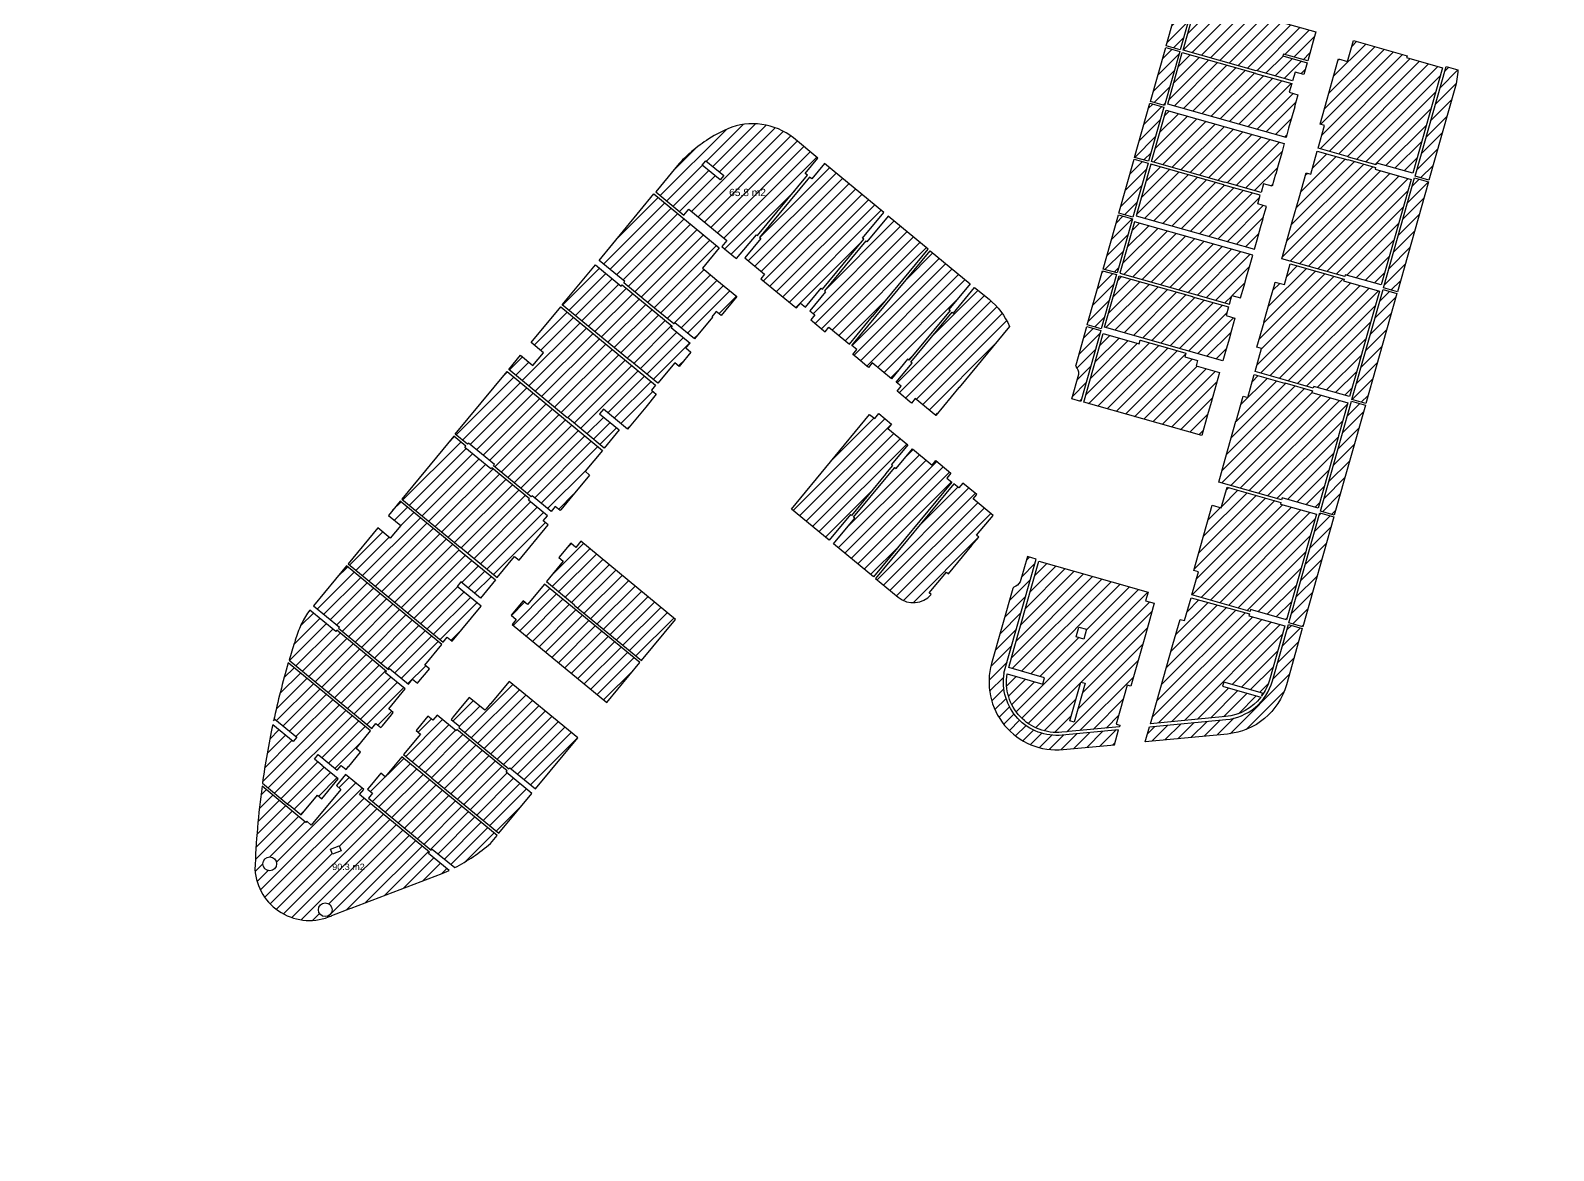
# Model space of a CAD drawing. Header units: millimetres. Extents: x -361702973 to 361248309, y -356458554 to 356543577.
# Drawn here: x -287420 to -173233, y 100063 to 184067 of the extents above; entities that cross this region are included whole.
import ezdxf

# ---------------------------------------------------------------- set-up
doc = ezdxf.new("R2010")
doc.units = ezdxf.units.MM
doc.header["$LTSCALE"] = 100
doc.header["$MEASUREMENT"] = 0
doc.layers.add('A-ANNO-ROOM', color=50, linetype='Continuous')
doc.layers.add('dien tich thong thuy', color=3, linetype='Continuous')
doc.layers.add('KT-Net truc', color=18, linetype='Continuous', lineweight=15)
doc.styles.add('220126_HDN_HBA typical plan$0$211210_HDN_HBA_TYPICAL PLAN CORE OPT 1$0$HBA-Text', font='GOTHIC.TTF')
doc.styles.get("Standard").update_dxf_attribs({"font": 'arial.ttf'})

# ---------------------------------------------------------------- blocks, each defined once
blk = doc.blocks.new('A$C418F5BC8')
at = {"layer": 'A-ANNO-ROOM', "insert": (648, 1091), "char_height": 600, "attachment_point": 2, "rotation": 50.44883, "style": '220126_HDN_HBA typical plan$0$211210_HDN_HBA_TYPICAL PLAN CORE OPT 1$0$HBA-Text'}
blk.add_mtext_dynamic_manual_height_columns('SL-S', width=722857412.87, gutter_width=9766, heights=[0], dxfattribs=at)
blk = doc.blocks.new('A$C1AAC5519')
at = {"layer": 'A-ANNO-ROOM', "insert": (773, 1217), "char_height": 600, "attachment_point": 2, "rotation": 50.44883, "style": '220126_HDN_HBA typical plan$0$211210_HDN_HBA_TYPICAL PLAN CORE OPT 1$0$HBA-Text'}
blk.add_mtext_dynamic_manual_height_columns('1-BR', width=722857412.87, gutter_width=9766, heights=[0], dxfattribs=at)
blk = doc.blocks.new('A$C2A6C5140')
at = {"layer": 'A-ANNO-ROOM', "insert": (731, 1190, 0), "char_height": 600, "attachment_point": 2, "rotation": 50.44883, "style": '220126_HDN_HBA typical plan$0$211210_HDN_HBA_TYPICAL PLAN CORE OPT 1$0$HBA-Text'}
blk.add_mtext_dynamic_manual_height_columns('2-BR', width=722857412.87, gutter_width=9766, heights=[0], dxfattribs=at)
blk = doc.blocks.new('A$C5388591E')
at = {"layer": 'A-ANNO-ROOM', "insert": (894, 842, 0), "char_height": 600, "attachment_point": 2, "rotation": 1.40647, "style": '220126_HDN_HBA typical plan$0$211210_HDN_HBA_TYPICAL PLAN CORE OPT 1$0$HBA-Text'}
blk.add_mtext_dynamic_manual_height_columns('3-BR', width=722857412.87, gutter_width=9766, heights=[0], dxfattribs=at)
blk = doc.blocks.new('A$C21AF0CCA')
at = {"layer": 'A-ANNO-ROOM', "insert": (1198, 815), "char_height": 600, "attachment_point": 2, "rotation": 0.10543, "style": '220126_HDN_HBA typical plan$0$211210_HDN_HBA_TYPICAL PLAN CORE OPT 1$0$HBA-Text'}
blk.add_mtext_dynamic_manual_height_columns('1-BR+', width=722857412.87, gutter_width=9766, heights=[0], dxfattribs=at)
blk = doc.blocks.new('A$C03801E36')
at = {"layer": 'dien tich thong thuy'}
blk.add_lwpolyline([(-4998, -1965), (-4420, -2128), (-4631, -2874), (-5208, -2711)], close=True, dxfattribs=at)

msp = doc.modelspace()

# ---------------------------------------------------------------- hatches: boundary and pattern name
at = {"layer": 'dien tich thong thuy'}
h = msp.add_hatch(dxfattribs=at)
h.set_pattern_fill('ANSI31', color=253, scale=5000)
h.paths.add_polyline_path([(-191051.4, 183952.2), (-199919.1, 186457.9), (-201009.6, 182599), (-195519.5, 181047.7), (-195516.8, 181057.3), (-192798.3, 180289.2), (-192614.7, 180938.7), (-191965.2, 180755.2), (-191713.6, 181645.3), (-193518, 182155.2), (-193479.9, 182289.9), (-191665.9, 181777.3), (-191509.6, 182330.7), (-191245.8, 183264.1)])
h.paths.add_polyline_path([(-200078.5, 186684.6), (-201123.3, 186980.3), (-202270.8, 182919.4), (-201225.9, 182624)])
h = msp.add_hatch(dxfattribs=at)
h.set_pattern_fill('ANSI31', color=253, scale=5000)
h.paths.add_polyline_path([(-201261.4, 182498.5), (-202305.8, 182794.2), (-203454.3, 178733.4), (-202408.8, 178437.9)])
h.paths.add_polyline_path([(-195576.7, 180845.6), (-201064, 182406.5), (-202154.4, 178547.6), (-193286.6, 176041.8), (-193092.2, 176729.9), (-192828.4, 177663.3), (-192640.8, 178327.3), (-192650.4, 178330.1), (-192392.1, 179244.3), (-193041.7, 179427.8), (-192858.1, 180077.4)])
h = msp.add_hatch(dxfattribs=at)
h.set_pattern_fill('ANSI31', color=253, scale=5000)
h.paths.add_polyline_path([(-181553.3, 181268.2), (-184247.8, 182029.6), (-184209.7, 182164.3), (-188237, 183302.3), (-188676.2, 181748.2), (-189364.3, 181942.6), (-189405, 181798.3), (-189709.6, 180720.5), (-190216.7, 178925.7), (-190207.1, 178923), (-190737.4, 177046.5), (-190395.7, 176950), (-190882.5, 175227.4), (-188601.8, 174583), (-186521.1, 173984.6), (-186483, 174119.3), (-183788.5, 173358)])
h.paths.add_polyline_path([(-180624.3, 179719.9, 0.0598832), (-180403.7, 181125.2), (-181284.4, 181374.1), (-183614.8, 173126.9), (-182570.7, 172831.9)])
h = msp.add_hatch(dxfattribs=at)
h.set_pattern_fill('ANSI31', color=253, scale=5000)
h.paths.add_polyline_path([(-202284.9, 178085.7), (-203375.3, 174226.8), (-197885.3, 172675.5), (-197882.6, 172685.1), (-195164, 171916.9), (-194980.5, 172566.5), (-194330.9, 172382.9), (-194072.6, 173297.1), (-193875.6, 173957.5), (-193611.6, 174891.9), (-193417.1, 175579.9)])
h.paths.add_polyline_path([(-202444.3, 178312.4), (-203489.3, 178608.2), (-204636.9, 174547.2), (-203591.7, 174251.8)])
h = msp.add_hatch(dxfattribs=at)
h.set_pattern_fill('ANSI31', color=253, scale=5000)
h.paths.add_polyline_path([(-229169.2, 173204.7), (-229335.1, 173341.4), (-228379.9, 174498.1), (-229580.3, 175489.4), (-230222.5, 176020.1, 0.27210444), (-235143.1, 176692.4, 0.04244994), (-236748.4, 175822.7), (-236740.3, 175816, 0.03599511), (-237969.4, 174875.8, 0.00024922), (-237979, 174880.7, 0.0352973), (-239042.2, 173794.8), (-240546.4, 171965.4), (-238439.5, 170225.5), (-238067, 170676.5), (-235214.1, 168320.5), (-235586.6, 167869.4), (-235381.6, 167700.1), (-234556.6, 167018.8), (-234479.5, 166955.1), (-232995.8, 168751.7), (-232907.1, 168678.4)])
h.paths.add_polyline_path([(-235719.2, 172868.3), (-237053.1, 173969.9), (-236779.3, 174301.5), (-235445.4, 173199.9)], flags=16)
h = msp.add_hatch(dxfattribs=at)
h.set_pattern_fill('ANSI31', color=253, scale=5000)
h.paths.add_polyline_path([(-183919.1, 172896), (-186613.5, 173657.4), (-186575.5, 173792.1), (-188658.9, 174380.9), (-188661.6, 174371.2), (-190942.3, 175015.7), (-191429.1, 173293.1), (-191770.7, 173389.7), (-192300.9, 171513.2), (-192817.7, 169721.2), (-193122.2, 168643.4), (-193602.2, 166944.9), (-188886.8, 165612.4), (-188848.8, 165747.2), (-186154.3, 164985.8), (-185358.9, 167800.6)])
h.paths.add_polyline_path([(-182606.2, 172706.4), (-183650.2, 173001.9), (-185980.6, 164754.7), (-184936.4, 164459.7)])
h = msp.add_hatch(dxfattribs=at)
h.set_pattern_fill('ANSI31', color=253, scale=5000)
h.paths.add_polyline_path([(-224946.9, 168420.6), (-225037.1, 168495.1), (-223445.2, 170422.7), (-227899.7, 174090.2), (-228849.3, 172940.3), (-229014.2, 173076.4), (-232752, 168550.3), (-232656.5, 168471.5), (-233863.1, 167010.5), (-232378.3, 165784), (-232655.5, 165448.8), (-230871.8, 163975.5), (-230046.8, 163294.1), (-229996, 163252.1), (-229687.1, 163626), (-229313.2, 163317.2), (-228138.1, 164740), (-228047.9, 164665.5)])
h = msp.add_hatch(dxfattribs=at)
h.set_pattern_fill('ANSI31', color=253, scale=5000)
h.paths.add_polyline_path([(-195407.4, 171055.6), (-195223.9, 171705.1), (-197942.4, 172473.3), (-197939.7, 172483), (-203429.7, 174034.3), (-204520.1, 170175.4), (-195652.4, 167669.6), (-195457.9, 168357.7), (-195194.2, 169291.1), (-195006.5, 169955.1), (-195016.2, 169957.8), (-194757.8, 170872)])
h.paths.add_polyline_path([(-203627.1, 174126.3), (-204672.3, 174422.2), (-205819.9, 170361.1), (-204774.5, 170065.7)])
h = msp.add_hatch(dxfattribs=at)
h.set_pattern_fill('ANSI31', color=253, scale=5000)
h.paths.add_polyline_path([(-235778.5, 167768.5), (-240675.6, 171809.4), (-244795.2, 166823.8), (-242867.4, 165231.5), (-242940.7, 165142.7), (-240489.7, 163118.5), (-240483.3, 163126.2), (-239187, 162055.7), (-239113.6, 162144.6), (-237644.7, 160931.6), (-236292.3, 162569.2), (-236330.9, 162601), (-236012.4, 162986.3), (-235646.3, 162684), (-234465.6, 164113.6), (-235953.2, 165342.1), (-236756.5, 166018.4), (-237034.3, 166247.8)])
h = msp.add_hatch(dxfattribs=at)
h.set_pattern_fill('ANSI31', color=253, scale=5000)
h.paths.add_polyline_path([(-220118, 167675), (-223113.6, 170148.9), (-224705.5, 168221.3), (-224794, 168294.4), (-227895.1, 164539.3), (-227806.6, 164466.2), (-228981.4, 163043.6), (-228607.5, 162734.8), (-228915.5, 162361.8), (-228787.5, 162255.9), (-227963.1, 161573.7), (-227835.9, 161468.7), (-227559, 161804.5), (-226025.3, 160537.8), (-224286, 162643.9)])
h = msp.add_hatch(dxfattribs=at)
h.set_pattern_fill('ANSI31', color=253, scale=5000)
h.paths.add_polyline_path([(-204650.6, 169713.6), (-205741, 165854.7), (-200251, 164303.4), (-200248.3, 164313), (-197529.7, 163544.8), (-197346.2, 164194.4), (-196696.6, 164010.8), (-196438.3, 164925), (-196241.3, 165585.4), (-195977.3, 166519.8), (-195782.9, 167207.8)])
h.paths.add_polyline_path([(-204810, 169940.2), (-205854.7, 170235.9), (-207003.6, 166175.4), (-205957.4, 165879.7)])
h = msp.add_hatch(dxfattribs=at)
h.set_pattern_fill('ANSI31', color=253, scale=5000)
h.paths.add_polyline_path([(-218471.7, 163073.1), (-218560.2, 163146.2), (-216968.3, 165073.9), (-219963.8, 167547.7), (-225832.3, 160441.7), (-225457.9, 160134.9), (-225765.8, 159759.1), (-225549.9, 159580.7), (-224724.9, 158899.4), (-224597.7, 158794.4), (-224321, 159129.8), (-222875.2, 157936.9), (-221662.6, 159405.3), (-221574.1, 159332.2), (-221047.5, 159969.5)])
h = msp.add_hatch(dxfattribs=at)
h.set_pattern_fill('ANSI31', color=253, scale=5000)
h.paths.add_polyline_path([(-243069.9, 164986.2), (-243141.1, 164900), (-245068.7, 166492), (-247545.1, 163490.1), (-242501.9, 159336.8), (-242495.6, 159344.5), (-240387.6, 157608.2), (-239123.1, 159143.7), (-238786.8, 158866.6), (-238681.9, 158993.9), (-237900.2, 159942.9), (-238274.7, 160252.2), (-237965.9, 160626.2), (-239386, 161799), (-239310.8, 161890.3)])
h = msp.add_hatch(dxfattribs=at)
h.set_pattern_fill('ANSI31', color=253, scale=5000)
h.paths.add_polyline_path([(-197589.6, 163333), (-200308.1, 164101.2), (-205795.4, 165662.2), (-206885.9, 161803.3), (-198018.1, 159297.5), (-197823.7, 159985.6), (-197559.9, 160919), (-197372.3, 161583), (-197381.9, 161585.7), (-197123.6, 162499.9), (-197773.1, 162683.5)])
h.paths.add_polyline_path([(-205992.9, 165754.2), (-207038.3, 166050.2), (-208186.5, 161987.4), (-207140.8, 161691.9)])
h = msp.add_hatch(dxfattribs=at)
h.set_pattern_fill('ANSI31', color=253, scale=5000)
h.paths.add_polyline_path([(-186284.8, 164523.9), (-188979.3, 165285.3), (-188941.2, 165420), (-192968.5, 166558), (-193407.7, 165003.8), (-194095.7, 165198.3), (-194136.5, 165053.9), (-194441.1, 163976.1), (-194948.2, 162181.4), (-194938.6, 162178.7), (-195468.8, 160302.2), (-195127.2, 160205.6), (-195614, 158483.1), (-193333.3, 157838.6), (-191252.6, 157240.3), (-191214.5, 157375), (-188520, 156613.6), (-187814.4, 159110.8), (-187779, 159235.9), (-187080.2, 161709.1)])
h.paths.add_polyline_path([(-184971.9, 164334.2), (-186015.9, 164629.7), (-188346, 156383.5), (-187302.1, 156087.8)])
h = msp.add_hatch(dxfattribs=at)
h.set_pattern_fill('ANSI31', color=253, scale=5000)
h.paths.add_polyline_path([(-215554.4, 163907.1), (-216636.4, 164800.6), (-218228.7, 162872.4), (-218317.4, 162945.7), (-221418.4, 159190.6), (-221329.7, 159117.4), (-222504.6, 157694.7), (-222130.6, 157385.9), (-222439.5, 157011.9), (-222311.5, 156906.2), (-221486.4, 156224.9), (-221359.2, 156119.9), (-221082.4, 156455.4), (-219548.7, 155188.9), (-217809.2, 157295.2), (-214013.6, 161875.5, 0.11693858)])
h = msp.add_hatch(dxfattribs=at)
h.set_pattern_fill('ANSI31', color=253, scale=5000)
h.paths.add_polyline_path([(-247669.9, 163343.4), (-249889.4, 160655.3), (-248963.8, 159891), (-249747, 158942.6), (-250672.3, 159706.7), (-251554.7, 158638.7), (-247175.6, 155022.8), (-247169.3, 155030.5), (-244403.9, 152747), (-243280.1, 154107.7), (-244749, 155320.8), (-244468.6, 155660.3), (-242664.1, 154170.2), (-241296.2, 155826.8), (-240498.4, 156793), (-240872.4, 157101.8), (-240564.7, 157474.3)])
h = msp.add_hatch(dxfattribs=at)
h.set_pattern_fill('ANSI31', color=253, scale=5000)
h.paths.add_polyline_path([(-198266.9, 158417), (-200032.8, 158916), (-199917.2, 159324.9), (-200884.3, 159598.2), (-200808.2, 159867.7), (-202006.3, 160206.2), (-204231.3, 160845.3), (-204307.5, 160575.9), (-207001.7, 161338.2), (-208459.5, 156179.3), (-199606.1, 153677.6), (-199167, 155231.7), (-198903.2, 156165.2)])
h.paths.add_polyline_path([(-207175.8, 161568), (-208221.4, 161864.1), (-209034.9, 158985.2, 0.18977464), (-209021.6, 158876.4, -0.16130354), (-208815.4, 158285.8), (-209340.4, 156428.2), (-208680.8, 156241.8)])
h = msp.add_hatch(dxfattribs=at)
h.set_pattern_fill('ANSI31', color=253, scale=5000)
h.paths.add_polyline_path([(-244544.8, 152576.7), (-247309.7, 154860.1), (-251682.5, 158484.3), (-255567.3, 153780.3), (-254664.7, 153034.8), (-254590.7, 153124.4), (-252639.7, 151513.7), (-252714.3, 151423.4), (-249884.5, 149086.4), (-249809.9, 149176.8), (-248388.5, 148000.6), (-248078.5, 148376), (-247705.9, 148068.2), (-247664.2, 148118.8), (-246982.6, 148943.3), (-245508.7, 150726.7), (-245843.8, 151003.4)])
h = msp.add_hatch(dxfattribs=at)
h.set_pattern_fill('ANSI31', color=253, scale=5000)
h.paths.add_polyline_path([(-189391.5, 153529.4), (-189356.2, 153654.5), (-188650.5, 156151.7), (-191345, 156913.1), (-191307, 157047.8), (-193390.4, 157636.5), (-193393.1, 157626.9), (-195673.8, 158271.4), (-196160.5, 156548.8), (-196502.2, 156645.3), (-197032.4, 154768.8), (-197852.6, 151903.1), (-198333.7, 150200.5), (-193618.3, 148868.1), (-193580.2, 149002.8), (-190885.7, 148241.4)])
h.paths.add_polyline_path([(-187337.4, 155962.8), (-188381.5, 156257.9), (-190712, 148010.4), (-189667.9, 147715.3)])
h = msp.add_hatch(dxfattribs=at)
h.set_pattern_fill('ANSI31', color=253, scale=5000)
h.paths.add_polyline_path([(-223310.5, 150799.3), (-223318.2, 150805.7), (-222786.5, 151449.5), (-222863.2, 151512.8), (-221650.3, 152981.5), (-223142.6, 154213.9), (-222865.5, 154549.5), (-223817.1, 155346.3), (-224128.7, 154966.1), (-224503.8, 155273.6), (-230372, 148168.5), (-227542, 145831.4), (-225950.1, 147759.1), (-225873.5, 147695.8)])
h = msp.add_hatch(dxfattribs=at)
h.set_pattern_fill('ANSI31', color=253, scale=5000)
h.paths.add_polyline_path([(-250083.7, 148845.2), (-250008.1, 148936.9), (-252837.8, 151273.8), (-252912.8, 151183), (-254864.3, 152793.2), (-254788.6, 152884.8), (-255691.2, 153630.2), (-259576.4, 148926.6), (-255197.5, 145309.7), (-255191.1, 145317.4), (-252426.2, 143033.6), (-251126.9, 144606.7), (-250791.5, 144329.7), (-248595.5, 146987.2), (-248970, 147296.5), (-248661.2, 147670.5)])
h = msp.add_hatch(dxfattribs=at)
h.set_pattern_fill('ANSI31', color=253, scale=5000)
h.paths.add_polyline_path([(-218345.8, 150187.8), (-218720.9, 150495.2), (-218413.4, 150870.4), (-219542.8, 151805.4), (-219819.8, 151469.6), (-221303.3, 152694.9), (-222516.2, 151226.2), (-222605.2, 151299.7), (-223135.7, 150657.3), (-225707.5, 147558.8), (-225618.6, 147485.3), (-227210.5, 145557.6), (-224216.5, 143081.8)])
h = msp.add_hatch(dxfattribs=at)
h.set_pattern_fill('ANSI31', color=253, scale=5000)
h.paths.add_polyline_path([(-216328.9, 146076.1), (-216487.1, 146206.7), (-215254.1, 147699.7), (-216746.5, 148931.8), (-216469.4, 149267.4), (-217510.7, 150126.5), (-217816.5, 149753.3), (-218191.7, 150060.7), (-224062.6, 142954.8), (-222363.8, 141555.1, 0.40606352), (-219881.1, 141759.8), (-220035.8, 141887.2), (-218742.4, 143452.2), (-218589.1, 143325.6), (-216832.9, 145452.3), (-216839.5, 145457.7)])
h = msp.add_hatch(dxfattribs=at)
h.set_pattern_fill('ANSI31', color=253, scale=5000)
h.paths.add_polyline_path([(-191811.6, 144964.7), (-191776.3, 145089.8), (-191016.3, 147779.5), (-193710.8, 148540.9), (-193672.7, 148675.6), (-197700, 149813.6), (-198139.2, 148259.5), (-198827.2, 148453.9), (-199679.7, 145437), (-199670.1, 145434.3), (-200200.3, 143557.8), (-199858.7, 143461.3), (-200345.4, 141738.7), (-198064.7, 141094.3), (-195984, 140495.9), (-195946, 140630.6), (-193251.5, 139869.3)])
h.paths.add_polyline_path([(-189703.4, 147589.8), (-190747.4, 147885.4), (-193077.8, 139638.2), (-192033.6, 139343.2)])
h = msp.add_hatch(dxfattribs=at)
h.set_pattern_fill('ANSI31', color=253, scale=5000)
h.paths.add_polyline_path([(-255440.3, 142374.7), (-255160.1, 142714), (-253691.3, 141501), (-252566.6, 142863.1), (-255331.9, 145146.3), (-259704.7, 148770.3), (-260586.7, 147701.3), (-259661.5, 146937.2), (-260444.7, 145988.8), (-261370, 146752.9), (-263589.2, 144065.7), (-256483.7, 138197.7), (-256174.8, 138571.7), (-255800.9, 138262.8), (-253635.8, 140884.5)])
h = msp.add_hatch(dxfattribs=at)
h.set_pattern_fill('ANSI31', color=253, scale=5000)
h.paths.add_polyline_path([(-246155.2, 145762.6), (-246541.5, 145296.2), (-246916.2, 145603.2), (-247810.4, 144535.3), (-247475.4, 144257.9), (-248741.3, 142729.2), (-246641.6, 140981.7), (-246646.3, 140976.1), (-241614.4, 136809.1), (-239063.3, 139889.7)])
h = msp.add_hatch(dxfattribs=at)
h.set_pattern_fill('ANSI31', color=253, scale=5000)
h.paths.add_polyline_path([(-263716.6, 143911.5), (-266190.3, 140916), (-264262.6, 139324.1), (-264335.8, 139235.5), (-260580.8, 136134.4), (-260507.6, 136223.1), (-259085, 135048.2), (-258776.2, 135422.2), (-258402.2, 135113.4), (-258296.5, 135241.4), (-257615.2, 136066.4), (-257510.2, 136193.6), (-257845.7, 136470.4), (-256579.1, 138004.2), (-258685.4, 139743.6)])
h = msp.add_hatch(dxfattribs=at)
h.set_pattern_fill('ANSI31', color=253, scale=5000)
h.paths.add_polyline_path([(-214414.3, 135868.2), (-214436.1, 135874.3), (-212020, 144424.5), (-212678, 144610.4), (-213215.7, 142707.5, -0.16130354), (-213700.4, 142312.1, 0.20142164), (-213770.6, 142219.9), (-215358, 136601.7, 0.52900069), (-209988.8, 130135.3), (-206155.8, 130498.7), (-205839.4, 131618.6), (-210071.3, 131217.4, -0.49552592)])
h.paths.add_polyline_path([(-205187.6, 134954.8), (-204918.2, 134878.7), (-203875.3, 138569.2), (-203570.8, 139646.9), (-203417.1, 140190.7), (-203426.8, 140193.4), (-203168.4, 141107.6), (-203818, 141291.1), (-203634.5, 141940.7), (-206353, 142708.9), (-211825.9, 144265.7), (-213670.9, 137736.4), (-213661.3, 137733.7), (-214071.9, 136280.6), (-211386.7, 135521.8), (-211520.3, 135050.4), (-214203.6, 135809.9, 0.49003951), (-210091.4, 131431.5), (-209727.4, 131466), (-209588.6, 131479.1), (-205776.7, 131840.5), (-205742.1, 131962.8), (-206011.5, 132039)])
h.paths.add_polyline_path([(-209497.1, 132280.9), (-208673.2, 135196.7), (-208355.6, 135107), (-209179.5, 132191.2)], flags=16)
h.paths.add_polyline_path([(-208815.7, 139326.1), (-208238.3, 139162.9), (-208449, 138417.1), (-209026.4, 138580.3)], flags=16)
h = msp.add_hatch(dxfattribs=at)
h.set_pattern_fill('ANSI31', color=253, scale=5000)
h.paths.add_polyline_path([(-246773.5, 140813.5), (-246779.9, 140805.8), (-248886.2, 142545.3), (-250152.7, 141011.5), (-250488, 141288.7), (-251380.2, 140208.5), (-251006.3, 139899.6), (-251315.1, 139525.7), (-244209.7, 133657.9), (-241736, 136653.3)])
h = msp.add_hatch(dxfattribs=at)
h.set_pattern_fill('ANSI31', color=253, scale=5000)
h.paths.add_polyline_path([(-264463.2, 139081.2), (-264536.5, 138992.6), (-266464.1, 140584.4), (-266643.2, 140367.5, 0.04060289), (-267199.1, 139351.3, 0.03714433), (-267612.1, 138179.6, 0.00570453), (-268027.2, 136839), (-261833.6, 131719.8), (-261524.6, 132093.7), (-261152.4, 131786), (-261036.1, 131926.4), (-260353.7, 132750.5), (-260217.2, 132915.5), (-260552.1, 133193.1), (-259328, 134678.4), (-260795.5, 135890.2), (-260722.3, 135978.8), (-261361.8, 136507.1), (-261355.4, 136514.9)])
h = msp.add_hatch(dxfattribs=at)
h.set_pattern_fill('ANSI31', color=253, scale=5000)
h.paths.add_polyline_path([(-193382, 139407.3), (-196076.5, 140168.7), (-196038.4, 140303.5), (-198121.9, 140892.2), (-198124.6, 140882.5), (-200405.3, 141527), (-200892, 139804.5), (-201233.6, 139901), (-201763.9, 138024.5), (-203455.3, 132075.6), (-197813.9, 132610.4, 0.20784602), (-195173, 134068.2), (-198053.1, 134882), (-197963.4, 135199.6), (-195047.6, 134375.6), (-195111.1, 134150.8, 0.08870489), (-194528.7, 135349.3)])
h.paths.add_polyline_path([(-192069.1, 139217.6), (-193113.1, 139513.2), (-194307.3, 135286.9, -0.30959002), (-197792.2, 132381.5), (-203522.3, 131838.2), (-203838.8, 130718.4), (-197679.3, 131302.3, 0.3089839), (-193260, 135003.3)])
h = msp.add_hatch(dxfattribs=at)
h.set_pattern_fill('ANSI31', color=253, scale=5000)
h.paths.add_polyline_path([(-268089.4, 136629.1, 0.01789865), (-269193.7, 132301.6), (-269095.8, 132421.8), (-267452.3, 131064.6), (-267727.3, 130733.9), (-269258.8, 131998.3, 0.0178387), (-270026.9, 127613.9), (-268042.9, 125974.8), (-268036.4, 125982.8), (-267127.5, 125232.1), (-265900.6, 126717.2), (-265573.4, 126446.6), (-264348, 127929.8), (-265565.1, 128935), (-266130.2, 129414.6), (-265850.3, 129754.3), (-264427.7, 128579.2), (-264125.1, 128945.5), (-263758.9, 128643), (-263566.9, 128875.6), (-263559.2, 128869.2), (-262668.3, 129947.9), (-263003.8, 130225), (-261921.8, 131535.1)])
h = msp.add_hatch(dxfattribs=at)
h.set_pattern_fill('ANSI31', color=253, scale=5000)
h.paths.add_polyline_path([(-246393.7, 131013), (-250033.2, 134018.6), (-250039.6, 134010.8), (-251536.4, 135247), (-252920.5, 133569.3), (-252940.3, 133585.7), (-253258.5, 133199.7), (-253355.3, 133082.4), (-254523.7, 134047.2), (-255052.7, 133406.7), (-255734, 132581.6), (-255881.7, 132402.8), (-255241.3, 131873.9), (-255314.5, 131785.3), (-251559.5, 128684.2), (-251486.2, 128772.9), (-249558.4, 127180.8)])
h = msp.add_hatch(dxfattribs=at)
h.set_pattern_fill('ANSI31', color=253, scale=5000)
h.paths.add_polyline_path([(-251760.1, 128441.3), (-251686.9, 128529.9), (-255442, 131630.9), (-255515.1, 131542.4), (-256937.7, 132717.3), (-257246.6, 132343.3), (-257620.6, 132652.1), (-258406, 131697.5), (-258510.9, 131570.3), (-258177.1, 131294.9), (-259443.7, 129761.2), (-257337.4, 128021.7), (-252306.3, 123853.9), (-249832.4, 126849.4)])
h = msp.add_hatch(dxfattribs=at)
h.set_pattern_fill('ANSI31', color=253, scale=5000)
h.paths.add_polyline_path([(-257429.4, 127825.4), (-257435.7, 127817.7), (-259583.7, 129591.7), (-260819.3, 128095.6), (-261154.7, 128372.6), (-261282, 128218.4), (-261982.4, 127370.2), (-262151.2, 127165.8), (-261777.2, 126856.9), (-262086, 126483.2), (-257371.3, 122589), (-257298, 122677.7), (-255610.4, 121283.9, 0.0604801), (-252931.1, 123097.1), (-252433.6, 123699.5)])
h = msp.add_hatch(dxfattribs=at)
h.set_pattern_fill('ANSI31', color=253, scale=5000)
h.paths.add_polyline_path([(-262741.6, 126765), (-262432.7, 127139), (-263797.4, 128266.2), (-264488.4, 127429.7), (-264153.1, 127152.6), (-266363.8, 124478.1), (-266699.2, 124755.1), (-266772.4, 124666.4), (-270058.5, 127380.6, 0.02426287), (-270590.4, 121135.9, 0.52190893), (-264833.9, 117677.1), (-264837.5, 117686.4), (-263389.8, 118240.3), (-256550.2, 120846.5), (-256034.2, 121076.1), (-257571.9, 122346.1), (-257498.7, 122434.7)])
h.paths.add_polyline_path([(-268964.8, 121565.7, -1), (-269995.4, 121565.7, -1)], flags=16)
h.paths.add_polyline_path([(-264801.4, 118127.2, -1), (-265831.4, 118127.2, -1)], flags=16)
h.paths.add_polyline_path([(-264272.8, 122915.4), (-264128.5, 122542.4), (-264779.7, 122290.5), (-264921.5, 122664.5)], flags=16)

# ---------------------------------------------------------------- linework, layer by layer
msp.add_line((-235562.4, 173277.1, 0), (-235562.4, 173277.1, 0), dxfattribs=at)
at = {"layer": 'dien tich thong thuy', "elevation": 0}
for points in [[(-201123.3, 186980.3), (-200078.5, 186684.6), (-201225.9, 182624), (-202270.8, 182919.4)], [(-202305.8, 182794.2), (-201261.4, 182498.5), (-202408.8, 178437.9), (-203454.3, 178733.4)], [(-203489.3, 178608.2), (-202444.3, 178312.4), (-203591.7, 174251.8), (-204636.9, 174547.2)], [(-236779.3, 174301.5), (-235445.4, 173199.9), (-235719.2, 172868.3), (-237053.1, 173969.9)], [(-204672.3, 174422.2), (-203627.1, 174126.3), (-204774.5, 170065.7), (-205819.9, 170361.1)], [(-183650.2, 173001.9), (-182606.2, 172706.4), (-184936.4, 164459.7), (-185980.6, 164754.7)], [(-236292.3, 162569.2), (-237644.7, 160931.6), (-239113.6, 162144.6), (-239187, 162055.7), (-240483.3, 163126.2), (-240489.7, 163118.5), (-242940.7, 165142.7), (-242867.4, 165231.5), (-244795.2, 166823.8), (-240675.6, 171809.4), (-235778.5, 167768.5), (-237034.3, 166247.8), (-236756.5, 166018.4), (-235953.2, 165342.1), (-234465.6, 164113.6), (-235646.3, 162684), (-236012.4, 162986.3), (-236330.9, 162601)], [(-205854.7, 170235.9), (-204810, 169940.2), (-205957.4, 165879.7), (-207003.6, 166175.4)], [(-221047.5, 159969.5), (-221574.1, 159332.2), (-221662.6, 159405.3), (-222875.2, 157936.9), (-224321, 159129.8), (-224597.7, 158794.4), (-224724.9, 158899.4), (-225549.9, 159580.7), (-225765.8, 159759.1), (-225457.9, 160134.9), (-225832.3, 160441.7), (-219963.8, 167547.7), (-216968.3, 165073.9), (-218560.2, 163146.2), (-218471.7, 163073.1), (-221039.8, 159963.1)], [(-207038.3, 166050.2), (-205992.9, 165754.2), (-207140.8, 161691.9), (-208186.5, 161987.4)], [(-186015.9, 164629.7), (-184971.9, 164334.2), (-187302.1, 156087.8), (-188346, 156383.5)], [(-223817.1, 155346.3), (-222865.5, 154549.5), (-223142.6, 154213.9), (-221650.3, 152981.5), (-222863.2, 151512.8), (-222786.5, 151449.5), (-223318.2, 150805.7), (-223310.5, 150799.3), (-225873.5, 147695.8), (-225950.1, 147759.1), (-227542, 145831.4), (-230372, 148168.5), (-224503.8, 155273.6), (-224128.7, 154966.1)], [(-188381.5, 156257.9), (-187337.4, 155962.8), (-189667.9, 147715.3), (-190712, 148010.4)], [(-219819.8, 151469.6), (-219542.8, 151805.4), (-218413.4, 150870.4), (-218720.9, 150495.2), (-218345.8, 150187.8), (-224216.5, 143081.8), (-227210.5, 145557.6), (-225618.6, 147485.3), (-225707.5, 147558.8), (-223143.5, 150663.6), (-223135.7, 150657.3), (-222605.2, 151299.7), (-222516.2, 151226.2), (-221303.3, 152694.9)], [(-199670.1, 145434.3), (-199679.7, 145437), (-198827.2, 148453.9), (-198139.2, 148259.5), (-197700, 149813.6), (-193672.7, 148675.6), (-193710.8, 148540.9), (-191016.3, 147779.5), (-191776.3, 145089.8), (-191811.6, 144964.7), (-193251.5, 139869.3), (-195946, 140630.6), (-195984, 140495.9), (-198067.5, 141084.6), (-198064.7, 141094.3), (-200345.4, 141738.7), (-199858.7, 143461.3), (-200200.3, 143557.8)], [(-190747.4, 147885.4), (-189703.4, 147589.8), (-192033.6, 139343.2), (-193077.8, 139638.2)], [(-246641.6, 140981.7), (-246646.3, 140976.1), (-241614.4, 136809.1), (-239063.3, 139889.7), (-246155.2, 145762.6), (-246541.5, 145296.2), (-246916.2, 145603.2), (-247810.4, 144535.3), (-247475.4, 144257.9), (-248741.3, 142729.2)], [(-258685.4, 139743.6), (-258679, 139751.3), (-263716.6, 143911.5), (-266190.3, 140916), (-264262.6, 139324.1), (-264335.8, 139235.5), (-260580.8, 136134.4), (-260507.6, 136223.1), (-259085, 135048.2), (-258776.2, 135422.2), (-258402.2, 135113.4), (-258296.5, 135241.4), (-257615.2, 136066.4), (-257510.2, 136193.6), (-257845.7, 136470.4), (-256579.1, 138004.2)], [(-250152.7, 141011.5), (-250488, 141288.7), (-251380.2, 140208.5), (-251006.3, 139899.6), (-251315.1, 139525.7), (-244209.7, 133657.9), (-241736, 136653.3), (-246773.5, 140813.5), (-246779.9, 140805.8), (-248886.2, 142545.3)], [(-250039.6, 134010.8), (-251536.4, 135247), (-252920.5, 133569.3), (-252940.3, 133585.7), (-253258.5, 133199.7), (-253258.5, 133199.8), (-253355.3, 133082.4), (-254523.7, 134047.2), (-255052.7, 133406.7), (-255734, 132581.6), (-255881.7, 132402.8), (-255241.3, 131873.9), (-255314.5, 131785.3), (-251559.5, 128684.2), (-251486.2, 128772.9), (-249558.4, 127180.8), (-246393.7, 131013), (-250033.2, 134018.6)], [(-208673.2, 135196.7), (-208355.6, 135107), (-209179.5, 132191.2), (-209497.1, 132280.9)], [(-264272.8, 122915.4), (-264128.5, 122542.4), (-264779.7, 122290.5), (-264921.5, 122664.5)]]:
    msp.add_lwpolyline(points, close=True, dxfattribs=at)
for points in [[(-191509.6, 182330.7), (-191665.9, 181777.3), (-193479.9, 182289.9), (-193518, 182155.2), (-191713.6, 181645.3), (-191965.2, 180755.2), (-192614.7, 180938.7), (-192798.3, 180289.2), (-195516.8, 181057.3), (-195519.5, 181047.7), (-201009.6, 182599), (-199919.1, 186457.9), (-191051.4, 183952.2), (-191245.8, 183264.1), (-191509.6, 182330.7)], [(-188601.8, 174583), (-190882.5, 175227.4), (-190395.7, 176950), (-190737.4, 177046.5), (-190207.1, 178923), (-190216.7, 178925.7), (-189709.6, 180720.5), (-189405, 181798.3), (-189364.3, 181942.6), (-188676.2, 181748.2), (-188237, 183302.3), (-184209.7, 182164.3), (-184247.8, 182029.6), (-181553.3, 181268.2), (-183788.5, 173358), (-186483, 174119.3), (-186521.1, 173984.6), (-188604.5, 174573.3), (-188601.8, 174583)], [(-193092.2, 176729.9), (-193286.6, 176041.8), (-202154.4, 178547.6), (-201064, 182406.5), (-195573.9, 180855.2), (-195576.7, 180845.6), (-192858.1, 180077.4), (-193041.7, 179427.8), (-192392.1, 179244.3), (-192650.4, 178330.1), (-192640.8, 178327.3), (-192828.4, 177663.3), (-193092.2, 176729.9)], [(-193875.3, 173958.4), (-194063, 173294.4), (-194072.6, 173297.1), (-194330.9, 172382.9), (-194980.5, 172566.5), (-195164, 171916.9), (-197882.6, 172685.1), (-197885.3, 172675.5), (-203375.3, 174226.8), (-202284.9, 178085.7), (-193417.1, 175579.9), (-193611.6, 174891.9), (-193875.3, 173958.4)], [(-193122.2, 168643.4), (-192817.7, 169721.2), (-192310.6, 171515.9), (-192300.9, 171513.2), (-191770.7, 173389.7), (-191429.1, 173293.1), (-190942.3, 175015.7), (-188661.6, 174371.2), (-188658.9, 174380.9), (-186575.5, 173792.1), (-186613.5, 173657.4), (-183919.1, 172896), (-185358.9, 167800.6)], [(-230871.8, 163975.5), (-230046.8, 163294.1), (-229996, 163252.1), (-229687.1, 163626), (-229313.2, 163317.2), (-228138.1, 164740), (-228047.9, 164665.5), (-224946.9, 168420.6), (-225037.1, 168495.1), (-223445.2, 170422.7), (-227899.7, 174090.2), (-228849.3, 172940.3), (-229014.2, 173076.4), (-232752, 168550.3), (-232656.5, 168471.5), (-233863.1, 167010.5), (-232378.3, 165784), (-232655.5, 165448.8), (-230871.8, 163975.5)], [(-195458, 168357.7), (-195194.2, 169291.1), (-195006.5, 169955.1), (-195016.2, 169957.8), (-194757.8, 170872), (-195407.4, 171055.6), (-195223.9, 171705.1), (-197942.4, 172473.3), (-197939.7, 172483), (-203429.7, 174034.3), (-204520.1, 170175.4), (-195652.4, 167669.6), (-195457.9, 168357.7)], [(-228787.5, 162255.9), (-227963.1, 161573.7), (-227835.9, 161468.7), (-227559, 161804.5), (-226025.3, 160537.8), (-224286, 162643.9), (-224278.3, 162637.5), (-220118, 167675), (-223113.6, 170148.9), (-224705.5, 168221.3), (-224794, 168294.4), (-227895.1, 164539.3), (-227806.6, 164466.2), (-228981.4, 163043.6), (-228607.5, 162734.8), (-228915.5, 162361.8), (-228787.5, 162255.9)], [(-196241.1, 165586.3), (-195977.3, 166519.8), (-195782.9, 167207.8), (-204650.6, 169713.6), (-205741, 165854.7), (-200251, 164303.4), (-200248.3, 164313), (-197529.7, 163544.8), (-197346.2, 164194.4), (-196696.6, 164010.8), (-196438.3, 164925), (-196428.7, 164922.3), (-196241, 165586.3)], [(-185358.9, 167800.6), (-186154.3, 164985.8), (-188848.8, 165747.2), (-188886.8, 165612.4), (-193602.2, 166944.9), (-193122.2, 168643.4)], [(-242495.6, 159344.5), (-242501.9, 159336.8), (-247545.1, 163490.1), (-245068.7, 166492), (-243141.1, 164900), (-243069.9, 164986.2), (-239310.8, 161890.3), (-239386, 161799), (-237965.9, 160626.2), (-238274.7, 160252.2), (-237900.2, 159942.9), (-238681.9, 158993.9), (-238786.8, 158866.6), (-239123.1, 159143.7), (-240387.6, 157608.2), (-242495.6, 159344.5)], [(-197559.9, 160919), (-197823.7, 159985.6), (-198018.1, 159297.5), (-206885.9, 161803.3), (-205795.4, 165662.2), (-200305.4, 164110.8), (-200308.1, 164101.2), (-197589.6, 163333), (-197773.1, 162683.5), (-197123.6, 162499.9), (-197381.9, 161585.7), (-197372.3, 161583), (-197559.9, 160919)], [(-193333.3, 157838.6), (-195614, 158483.1), (-195127.2, 160205.6), (-195468.8, 160302.2), (-194938.6, 162178.7), (-194948.2, 162181.4), (-194441.1, 163976.1), (-194136.5, 165053.9), (-194095.7, 165198.3), (-193407.7, 165003.8), (-192968.5, 166558), (-188941.2, 165420), (-188979.3, 165285.3), (-186284.8, 164523.9), (-187080.2, 161709.1), (-187779, 159235.9), (-187814.4, 159110.8), (-188520, 156613.6), (-191214.5, 157375), (-191252.6, 157240.3), (-193336, 157829), (-193333.3, 157838.6)], [(-241296.2, 155826.8), (-242664.1, 154170.2), (-244468.6, 155660.3), (-244749, 155320.8), (-243280.1, 154107.7), (-244403.9, 152747), (-247169.3, 155030.5), (-247175.6, 155022.8), (-251554.7, 158638.7), (-250672.3, 159706.7), (-249747, 158942.6), (-248963.8, 159891), (-249889.4, 160655.3), (-247669.9, 163343.4), (-240564.7, 157474.3), (-240872.4, 157101.8), (-240498.4, 156793), (-241296.2, 155826.8)], [(-198903.2, 156165.2), (-199167, 155231.7), (-199606.1, 153677.6), (-208459.5, 156179.3), (-207001.7, 161338.2), (-204307.5, 160575.9), (-204231.3, 160845.3), (-202003.6, 160215.8), (-202006.3, 160206.2), (-200808.2, 159867.7), (-200884.3, 159598.2), (-199917.2, 159324.9), (-200032.8, 158916), (-198266.9, 158417), (-198903.2, 156165.1)], [(-247664.2, 148118.8), (-247705.9, 148068.2), (-248078.5, 148376), (-248388.5, 148000.6), (-249809.9, 149176.8), (-249884.5, 149086.4), (-252714.3, 151423.4), (-252639.7, 151513.7), (-254590.7, 153124.4), (-254664.7, 153034.8), (-255567.3, 153780.3), (-251682.5, 158484.3), (-247303.4, 154867.8), (-247309.7, 154860.1), (-244544.8, 152576.7), (-245843.8, 151003.4), (-245508.7, 150726.7), (-246982.6, 148943.3), (-247664.2, 148118.8)], [(-193393.1, 157626.9), (-193390.4, 157636.5), (-191307, 157047.8), (-191345, 156913.1), (-188650.5, 156151.7), (-189356.2, 153654.5), (-189391.5, 153529.4), (-190885.7, 148241.4), (-193580.2, 149002.8), (-193618.3, 148868.1), (-198333.7, 150200.5), (-197852.6, 151903.1), (-197042, 154771.5), (-197032.4, 154768.8), (-196502.2, 156645.3), (-196160.5, 156548.8), (-195673.8, 158271.4), (-193393.1, 157626.9)], [(-255191.1, 145317.4), (-252426.2, 143033.6), (-251126.9, 144606.7), (-250791.5, 144329.7), (-248595.5, 146987.2), (-248970, 147296.5), (-248661.2, 147670.5), (-250083.7, 148845.2), (-250008.1, 148936.9), (-252837.8, 151273.8), (-252912.8, 151183), (-254864.3, 152793.2), (-254788.6, 152884.8), (-255691.2, 153630.2), (-259576.4, 148926.6), (-255197.5, 145309.7), (-255191.1, 145317.4)], [(-255325.4, 145154.1), (-259704.7, 148770.3), (-260586.7, 147701.3), (-259661.5, 146937.2), (-260444.7, 145988.8), (-261370, 146752.9), (-263589.2, 144065.7), (-256483.7, 138197.7), (-256174.8, 138571.7), (-255800.9, 138262.8), (-253635.8, 140884.5), (-255440.3, 142374.7)], [(-255325.4, 145154.1), (-255331.9, 145146.3), (-252566.6, 142863.1), (-253691.3, 141501), (-255160.1, 142714), (-255440.3, 142374.7)], [(-195111.1, 134150.8), (-195047.6, 134375.6), (-197963.4, 135199.6), (-198053.1, 134882), (-195173, 134068.2)], [(-258406, 131697.5), (-258510.9, 131570.3), (-258177.1, 131294.9), (-259443.7, 129761.2), (-257337.4, 128021.7), (-257343.8, 128014), (-252306.3, 123853.9), (-249832.4, 126849.4), (-251760.1, 128441.3), (-251686.9, 128529.9), (-255442, 131630.9), (-255515.1, 131542.4), (-256937.7, 132717.3), (-257246.6, 132343.3), (-257620.6, 132652.1), (-258406, 131697.5)]]:
    msp.add_lwpolyline(points, dxfattribs=at)
for points in [[(-180403.7, 181125.2, -0.05988353), (-180624.3, 179719.9), (-182570.7, 172831.9), (-183614.8, 173126.9), (-181284.4, 181374.1)], [(-217809.2, 157295.2), (-219548.7, 155188.9), (-221082.4, 156455.4), (-221359.2, 156119.9), (-221486.4, 156224.9), (-222311.5, 156906.2), (-222439.5, 157011.9), (-222130.6, 157385.9), (-222504.6, 157694.7), (-221329.7, 159117.4), (-221418.4, 159190.6), (-218317.4, 162945.7), (-218228.7, 162872.4), (-216636.4, 164800.6), (-215554.4, 163907.1, -0.11693858), (-214013.6, 161875.5), (-217801.5, 157288.8)], [(-209340.4, 156428.2), (-208815.4, 158285.8, 0.16130354), (-209021.6, 158876.4, -0.20143192), (-209033.1, 158991.7), (-208221.4, 161864.1), (-207175.8, 161568), (-208680.8, 156241.8)], [(-216839.5, 145457.7), (-216328.9, 146076.1), (-216487.1, 146206.7), (-215254.1, 147699.7), (-216746.5, 148931.8), (-216469.4, 149267.4), (-217510.7, 150126.5), (-217816.5, 149753.3), (-218191.7, 150060.7), (-224062.6, 142954.8), (-222363.8, 141555.1, 0.40606007), (-219881.1, 141759.8), (-220035.8, 141887.2), (-218742.4, 143452.2), (-218589.1, 143325.6), (-216832.9, 145452.3)], [(-212678, 144610.4), (-213215.7, 142707.5, -0.16130354), (-213700.4, 142312.1, 0.18978239), (-213768.7, 142226.4), (-215358, 136601.7, 0.52900069), (-209988.8, 130135.3), (-206155.8, 130498.7), (-205839.4, 131618.6), (-210071.3, 131217.4, -0.49552592), (-214414.3, 135868.2), (-214436.1, 135874.3), (-212020, 144424.5)], [(-203838.8, 130718.4), (-203522.3, 131838.2), (-197792.2, 132381.5, 0.30957459), (-194307.4, 135286.7), (-193113.1, 139513.2), (-192069.1, 139217.6), (-193263.1, 134992.3, -0.30836815), (-197679.3, 131302.3)], [(-268036.4, 125982.8), (-267127.5, 125232.1), (-265900.6, 126717.2), (-265573.4, 126446.6), (-264348, 127929.8), (-265565.1, 128935), (-265558.7, 128942.7), (-266130.2, 129414.6), (-265850.3, 129754.3), (-264427.7, 128579.2), (-264125.1, 128945.5), (-263758.9, 128643), (-263566.9, 128875.6), (-263559.2, 128869.2), (-262668.3, 129947.9), (-263003.8, 130225), (-261921.8, 131535.1), (-268089.4, 136629.1, 0.01789865), (-269193.7, 132301.6), (-269095.8, 132421.8), (-267452.3, 131064.6), (-267727.3, 130733.9), (-269258.8, 131998.3, 0.0178387), (-270026.9, 127613.9), (-268042.9, 125974.8)]]:
    msp.add_lwpolyline(points, format="xyb", close=True, dxfattribs=at)
for points in [[(-237977.2, 174882.2, 0.00005445), (-237979, 174880.7, 0.0352973), (-239042.2, 173794.8), (-240546.4, 171965.4), (-238439.5, 170225.5), (-238067, 170676.5), (-235214.1, 168320.5), (-235586.6, 167869.4), (-235381.6, 167700.1), (-234556.6, 167018.8), (-234479.5, 166955.1), (-232995.8, 168751.7), (-232907.1, 168678.4), (-229169.2, 173204.7), (-229335.1, 173341.4), (-228378.7, 174499.6), (-230222.5, 176020.1, 0.27210444), (-235143.1, 176692.4, 0.04244994), (-236748.4, 175822.7), (-236740.3, 175816, 0.00017886), (-236746.7, 175811.8, 0.03581602), (-237969.4, 174875.8), (-237977.2, 174882.2)], [(-203875.3, 138569.2), (-204918.2, 134878.7), (-205187.6, 134954.8), (-206011.5, 132039), (-205742.1, 131962.8), (-205776.7, 131840.5), (-209588.6, 131479.1), (-209727.4, 131466), (-210091.7, 131431.4, -0.49001388), (-214203.6, 135809.9), (-211520.3, 135050.4), (-211386.7, 135521.8), (-214071.9, 136280.6), (-213661.3, 137733.7), (-213670.9, 137736.4), (-211825.9, 144265.7), (-206350.3, 142718.5), (-206353, 142708.9), (-203634.5, 141940.7), (-203818, 141291.1), (-203168.4, 141107.6), (-203426.8, 140193.4), (-203417.1, 140190.7), (-203570.8, 139646.9), (-203875.3, 138569.2)], [(-266464.1, 140584.4), (-266643.2, 140367.5, 0.04060289), (-267199.1, 139351.3, 0.03714433), (-267612.1, 138179.6, 0.00570453), (-268027.2, 136839), (-261833.6, 131719.8), (-261524.6, 132093.7), (-261152.4, 131786), (-261036.1, 131926.4), (-260353.7, 132750.5), (-260217.2, 132915.5), (-260552.1, 133193.1), (-259328, 134678.4), (-260795.5, 135890.2), (-260722.3, 135978.8), (-261361.8, 136507.1), (-261355.4, 136514.9), (-264463.2, 139081.2), (-264536.5, 138992.6), (-266464.1, 140584.4)], [(-201763.9, 138024.5), (-201233.6, 139901), (-200892, 139804.5), (-200405.3, 141527), (-198124.6, 140882.5), (-198121.9, 140892.2), (-196038.4, 140303.5), (-196076.5, 140168.7), (-193382, 139407.3), (-194528.7, 135349.3, -0.08870489), (-195111.1, 134150.8, -0.08870489)], [(-195173, 134068.2, -0.20784602), (-197813.9, 132610.4), (-203455.3, 132075.6), (-201773.5, 138027.2), (-201763.9, 138024.5)], [(-261282, 128218.4), (-261982.4, 127370.2), (-262151.2, 127165.8), (-261777.2, 126856.9), (-262086, 126483.2), (-257371.3, 122589), (-257298, 122677.7), (-255610.4, 121283.9, 0.0604801), (-252931.1, 123097.1), (-252433.6, 123699.5), (-257429.4, 127825.4), (-257435.7, 127817.7), (-259583.7, 129591.7), (-260819.3, 128095.6), (-261154.7, 128372.6), (-261282, 128218.4)], [(-264837.5, 117686.4), (-263389.8, 118240.3), (-263386.3, 118230.9), (-256550.2, 120846.5), (-256034.2, 121076.1), (-257571.9, 122346.1), (-257498.7, 122434.7), (-262741.6, 126765), (-262432.7, 127139), (-263797.4, 128266.2), (-264488.4, 127429.7), (-264153.1, 127152.6), (-266363.8, 124478.1), (-266699.2, 124755.1), (-266772.4, 124666.4), (-270058.5, 127380.6, 0.02426287), (-270590.4, 121135.9, 0.52187657), (-264834.3, 117676.9), (-264833.9, 117677.1), (-264837.5, 117686.4)]]:
    msp.add_lwpolyline(points, format="xyb", dxfattribs=at)
at = {"layer": 'dien tich thong thuy'}
for centre, radius in [((-269480.1, 121565.7, 0), 515.3), ((-265316.4, 118127.2, 0), 515)]:
    msp.add_circle(centre, radius, dxfattribs=at)

# ---------------------------------------------------------------- block references
at = {"layer": 'A-ANNO-ROOM'}
for p in [(-193366.6, 192838, 0), (-194725.1, 187914.8, 0), (-204628.5, 156603.4, 0), (-263479.6, 50485.1, 0), (-269121.2, 49296.6, 0), (-249390.3, 45734.4, 0), (-231828.1, 44407.8, 0), (-260545.4, 42210.5, 0), (-266006, 40714.4, 0), (-231175.9, 40645.5, 0), (-228303.7, 35687.8, 0)]:
    msp.add_blockref('A$C21AF0CCA', p, dxfattribs=at)
at = {"layer": 'dien tich thong thuy'}
for name, p, rotation in [('A$C2A6C5140', (-235738.1, 62244.3, 0), 310.9576437198666), ('A$C2A6C5140', (-226972, 58672.5, 0), 310.9576437198666), ('A$C2A6C5140', (-182858.2, 33888.1, 0), 310.9576437198666), ('A$C2A6C5140', (-180585.3, 23151.3, 0), 310.9576437198666), ('A$C2A6C5140', (-203397, 23120.6, 0), 310.9576437198666), ('A$C2A6C5140', (-196571, 22922.7, 0), 310.9576437198666), ('A$C418F5BC8', (-247792.3, 59981.5, 0), 309.6632197063607), ('A$C418F5BC8', (-251962.3, 57974.8, 0), 309.6632197063607), ('A$C418F5BC8', (-255726.3, 56926.2, 0), 309.6632197063607), ('A$C418F5BC8', (-259675.3, 55322.6, 0), 309.6632197063607), ('A$C1AAC5519', (-244713, 48430.2, 0), 309.6566028083925), ('A$C1AAC5519', (-223357.5, 48059.8, 0), 309.6566028083925), ('A$C1AAC5519', (-221487.8, 45005.6, 0), 309.6566028083925), ('A$C418F5BC8', (-206278.2, 33163.1, 0), 309.6632197063607), ('A$C418F5BC8', (-201711.8, 33256.2, 0), 309.6632197063607), ('A$C418F5BC8', (-197487.1, 33411.5, 0), 309.6632197063607), ('A$C418F5BC8', (-193448.7, 33349.4, 0), 309.6632197063607), ('A$C1AAC5519', (-271599.9, 39640.3, 0), 309.6566028083925), ('A$C418F5BC8', (-226889, 31090.3, 0), 309.6632197063607), ('A$C1AAC5519', (-217339.7, 23702.3, -0.3), 309.6566028083925), ('A$C1AAC5519', (-211634.6, 23442.2, 0), 309.6566028083925), ('A$C1AAC5519', (-187964.1, 23164.1, 0), 309.6566028083925)]:
    msp.add_blockref(name, p, dxfattribs=dict(at, rotation=rotation))
for name, p in [('A$C418F5BC8', (-197463.7, 182913.5, 0)), ('A$C418F5BC8', (-200259, 179138.7, 0)), ('A$C2A6C5140', (-188160, 177105.6, 0)), ('A$C418F5BC8', (-200994.9, 174771.9, 0)), ('A$C2A6C5140', (-234759.5, 172444.9, 0)), ('A$C418F5BC8', (-200719.9, 170423.8, 0)), ('A$C2A6C5140', (-190797.8, 169517.5, 0)), ('A$C1AAC5519', (-230168, 167012, 0)), ('A$C1AAC5519', (-241412.8, 165333.8, 0)), ('A$C418F5BC8', (-202290, 165833.6, 0)), ('A$C418F5BC8', (-226321.6, 164849, 0)), ('A$C418F5BC8', (-223174.5, 162010.2, 0.1)), ('A$C418F5BC8', (-203583.9, 161846.9, 0)), ('A$C418F5BC8', (-244807.2, 161329.3, 0.1)), ('A$C2A6C5140', (-193344.5, 160504.9, 0)), ('A$C418F5BC8', (-219934.2, 159334.2, 0.1)), ('A$C1AAC5519', (-248428.9, 157037.2, 0)), ('A$C1AAC5519', (-252286.3, 152336.2, 0)), ('A$C2A6C5140', (-195752.5, 151816, 0)), ('A$C418F5BC8', (-228142.2, 149140, 0.1)), ('A$C1AAC5519', (-255923.8, 147682, 0)), ('A$C418F5BC8', (-224737.6, 146340.2, 0.1)), ('A$C2A6C5140', (-198038.4, 144981, 0)), ('A$C418F5BC8', (-221724.6, 144236.9, 0)), ('A$C1AAC5519', (-260576.9, 142107.7, 0)), ('A$C418F5BC8', (-245667.6, 140788.5, 0)), ('A$C418F5BC8', (-263605.5, 138503.3, 0.1)), ('A$C418F5BC8', (-247616.1, 136995.9, 0)), ('A$C2A6C5140', (-199977, 137220.1, 0)), ('A$C418F5BC8', (-266636.7, 135433.6, 0)), ('A$C1AAC5519', (-268569.2, 131058, 0)), ('A$C418F5BC8', (-252583.2, 130659.5, 0)), ('A$C418F5BC8', (-256446.3, 127486.8, 0)), ('A$C418F5BC8', (-258903, 124459.9, 0.1)), ('A$C2A6C5140', (-265461.2, 122023.7, 0)), ('A$C5388591E', (-193808.8, 199941.2, 0)), ('A$C5388591E', (-210573.6, 135718.1, 0)), ('A$C5388591E', (-276921.9, 49051.5, 0)), ('A$C5388591E', (-224277.6, 23412.8, 0))]:
    msp.add_blockref(name, p, dxfattribs=at)
at = {"layer": 'KT-Net truc'}
msp.add_blockref('A$C03801E36', (-203818, 141291.1, 0), dxfattribs=at)

# ---------------------------------------------------------------- texts
at = {"layer": 'dien tich thong thuy'}
msp.add_text('90.3 m2', height=483.38, dxfattribs=at).set_placement((-264796.2, 121099.5))
at = {"layer": 'KT-Net truc'}
msp.add_text('65.8 m2', height=545.88, dxfattribs=at).set_placement((-235037.5, 171643.9))

doc.saveas('drawing.dxf')
